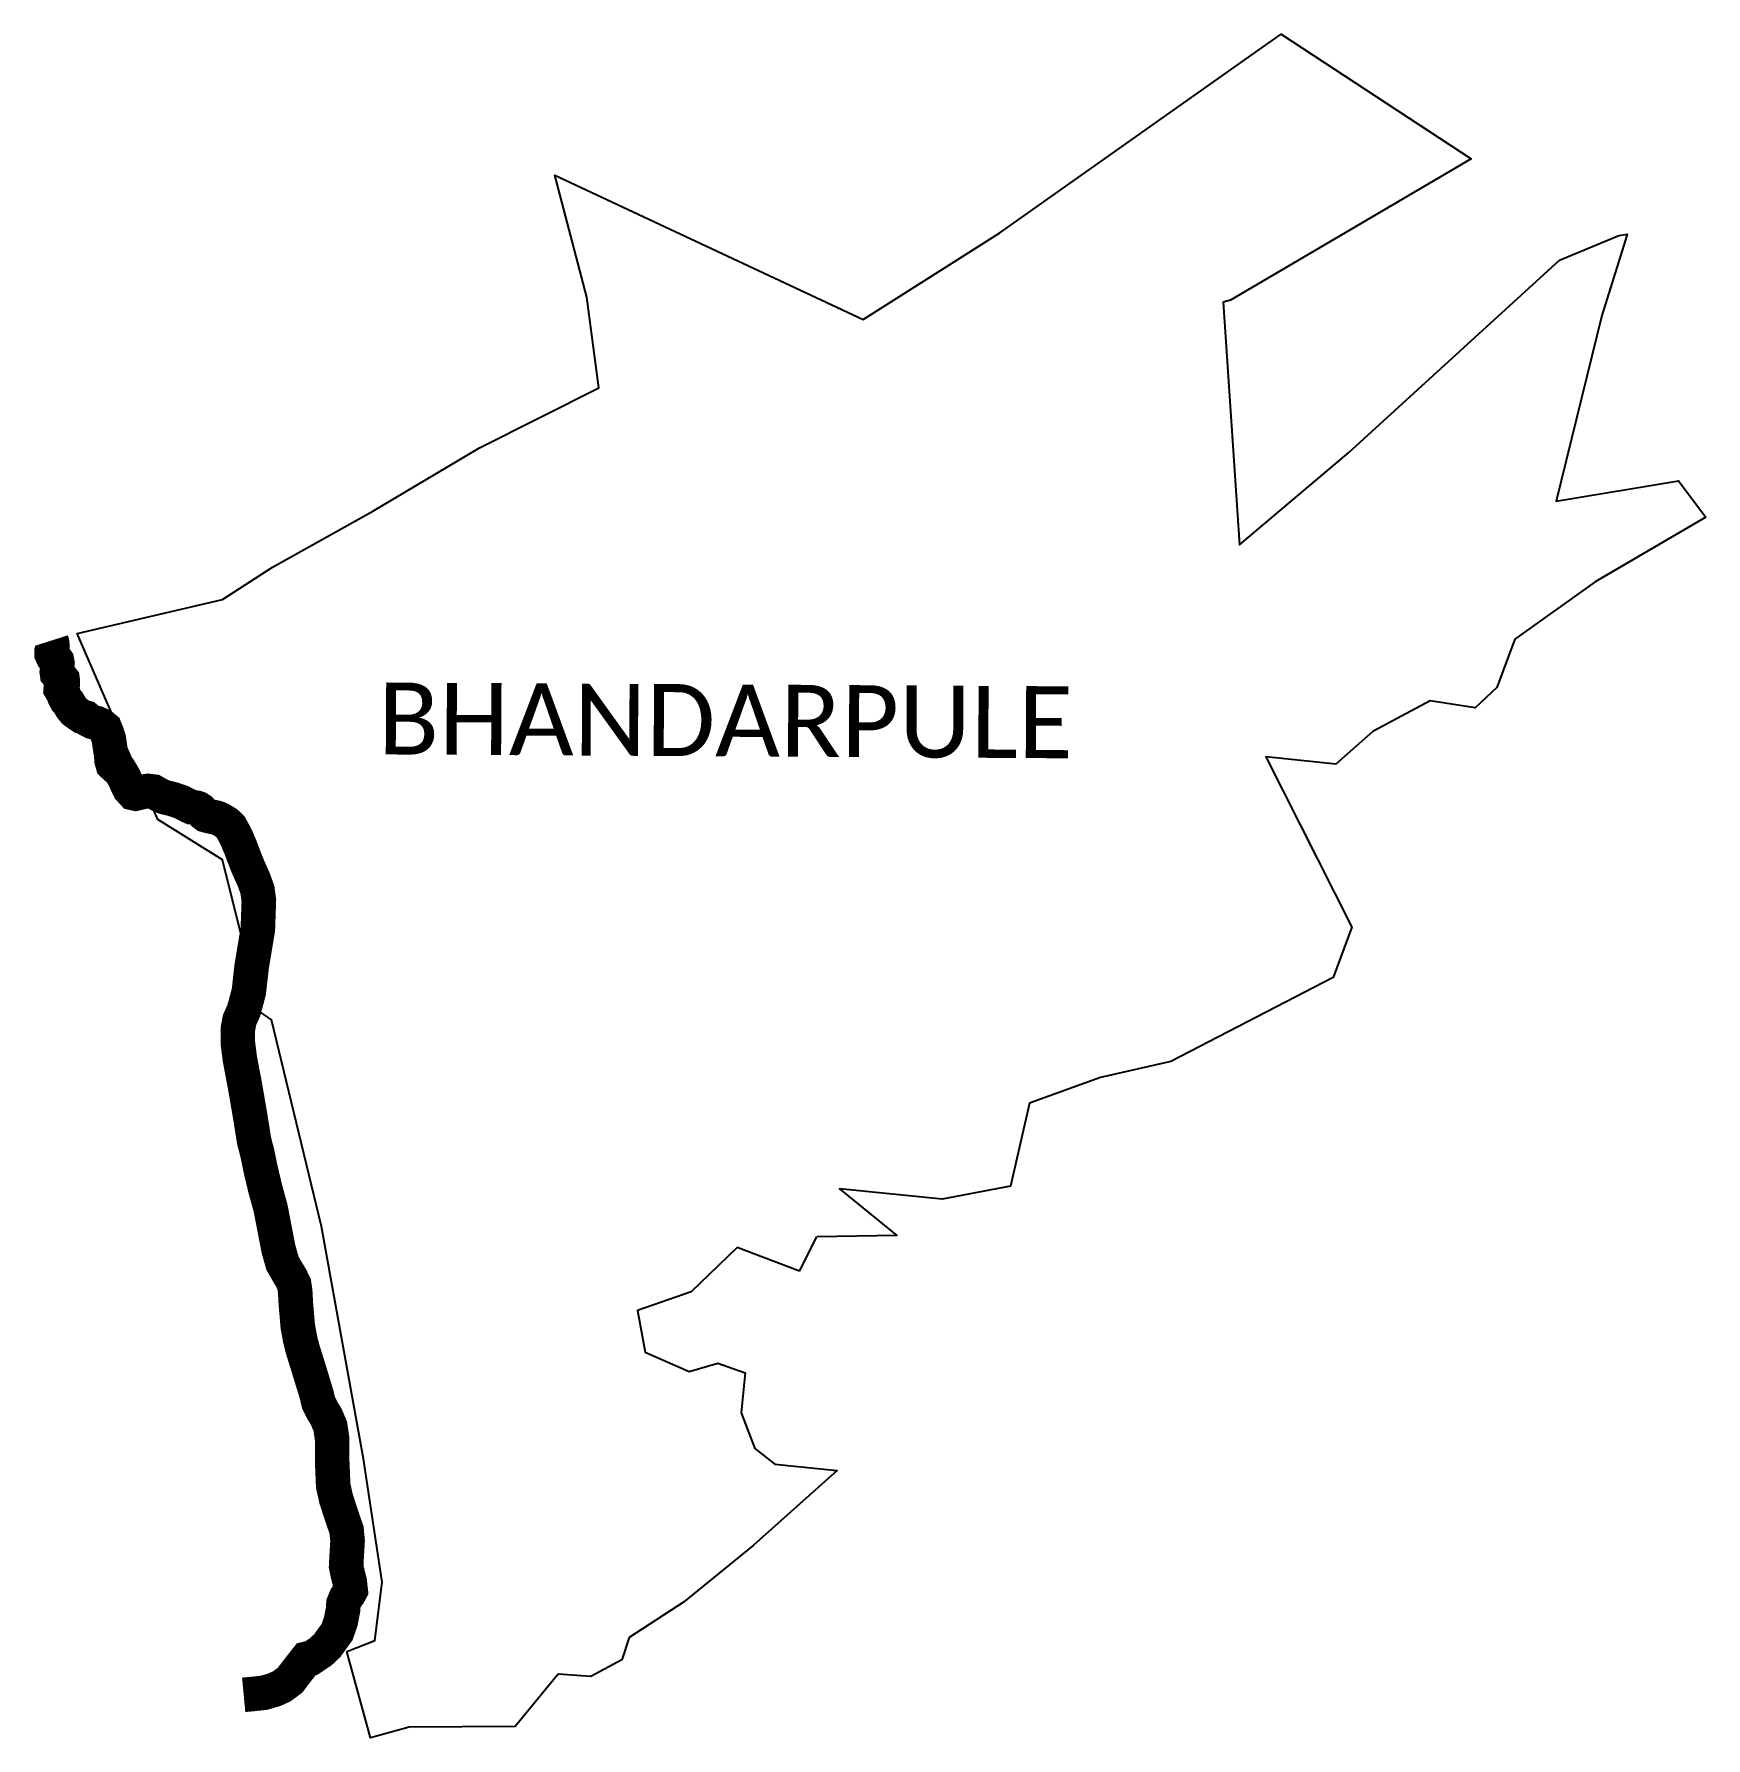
# Model space of a CAD drawing. Header units: metres. Extents: x 315762 to 318180, y 1893395 to 1895858.
import ezdxf

# ---------------------------------------------------------------- set-up
doc = ezdxf.new("R2010")
doc.units = ezdxf.units.M
for name, color, linetype in [('NATURALLY PROTECTED', 3, 'Continuous'), ('village', 3, 'Continuous'), ('VILLAGE NAME', 250, 'Continuous')]:
    doc.layers.add(name, color=color, linetype=linetype)
doc.styles.get("Standard").update_dxf_attribs({"font": 'calibri.ttf'})

msp = doc.modelspace()

# ---------------------------------------------------------------- linework, layer by layer
at = {"layer": 'NATURALLY PROTECTED', "color": 116, "true_color": 0x136734, "const_width": 50, "flags": 128}
for points in [[(315787.2911910255, 1894981.456601031), (315788.3492580735, 1894978.131239765), (315788.9676240128, 1894973.336404613), (315788.7611153125, 1894968.387204536), (315787.5765906898, 1894964.907979531), (315787.524383434, 1894962.278763977), (315788.7622754739, 1894959.54630435), (315791.548982765, 1894957.329062716), (315792.3738574045, 1894956.349747582), (315793.1998922051, 1894955.215566339), (315795.4181204903, 1894952.019009571), (315796.0376465907, 1894948.874074839), (315795.4714879072, 1894943.841176898), (315795.2649792069, 1894939.459318036), (315795.1106777624, 1894936.468748228), (315795.4714879072, 1894933.839532674), (315798.0505263369, 1894931.003828974), (315800.8882807225, 1894928.426235456), (315802.2294271124, 1894926.415481967), (315803.5195264078, 1894924.868825619), (315803.8292894582, 1894922.651583985), (315803.6749880136, 1894919.455027217), (315801.8709372901, 1894916.896478722), (315800.9938553951, 1894914.318384019), (315800.7873466948, 1894911.225071323), (315802.3361619461, 1894908.544233732), (315804.5543902311, 1894904.78033575), (315805.5857735709, 1894902.151120196), (315806.4628554659, 1894899.521904642), (315808.8875924511, 1894894.984678486), (315811.9318555369, 1894891.68537883), (315816.3346674311, 1894884.25581509), (315820.4602007898, 1894879.143729948), (315826.2354834272, 1894874.938789327), (315831.5165373778, 1894871.393407925), (315837.1270771196, 1894869.908898495), (315840.75722163, 1894866.858186509), (315846.5325042677, 1894863.807474523), (315852.7208043055, 1894862.076382162), (315859.5692360871, 1894858.942974681), (315864.8491298765, 1894854.490448759), (315867.6543997474, 1894847.317491646), (315870.3192901087, 1894839.513041663), (315872.0514108354, 1894827.475083523), (315873.7023202758, 1894816.674049514), (315874.4448234673, 1894808.098777281), (315876.0122012984, 1894802.492022724), (315879.9729917615, 1894798.616861712), (315882.6958901844, 1894796.390598751), (315886.3608395319, 1894793.781931774), (315889.6614982511, 1894788.340067022), (315893.1268998659, 1894781.991558935), (315897.5819190158, 1894772.097168261), (315900.1400745431, 1894766.985083119), (315905.7506142849, 1894760.883659147), (315909.133644452, 1894760.141905617), (315916.4784442711, 1894761.862011613)], [(315916.4784442711, 1894761.862011613), (315916.6404388369, 1894761.899949723), (315921.6738272621, 1894763.027727798), (315927.0372526605, 1894764.017066628), (315935.0412050343, 1894763.027727798), (315942.8639769265, 1894758.501674867), (315951.1415665829, 1894754.846732726), (315963.0385071867, 1894752.054192663), (315975.7397479982, 1894747.629248667), (315986.5810445779, 1894741.920968245), (315990.1836392665, 1894740.309097694), (315994.2721653329, 1894739.857363272), (315996.8861410142, 1894739.713629593), (315999.6676792399, 1894738.799894057), (316002.8346113162, 1894736.736289085), (316006.9566498929, 1894731.602943381), (316010.4084382923, 1894728.933603616), (316016.4239336112, 1894727.280666298), (316025.9079735847, 1894725.309461548), (316028.5722180278, 1894724.395726013), (316034.6212258571, 1894721.325985282), (316040.9550900095, 1894717.29117556), (316046.451141444, 1894712.065429635), (316049.9867111155, 1894705.700080962), (316055.4660062948, 1894694.940588367), (316061.0290827462, 1894681.809490058), (316064.6987024517, 1894671.840532701), (316071.3006666721, 1894655.105825708), (316080.1982377441, 1894635.075510773), (316085.2586265625, 1894620.81507641), (316087.3196458527, 1894605.435572681), (316085.8283392125, 1894563.362671296), (316076.9977931613, 1894510.786944601), (316072.8589983293, 1894473.785788772), (316065.7375902244, 1894446.969190817), (316059.3534573065, 1894432.523956008), (316056.8567754076, 1894418.807656287), (316056.8567754076, 1894400.204411458), (316059.8561449395, 1894376.498620999), (316067.3629468949, 1894336.889725552), (316074.2497674422, 1894296.89069583), (316080.5501190842, 1894257.579534433), (316085.0743077667, 1894240.208292573), (316089.9671340407, 1894216.502502115), (316096.3680232101, 1894189.552437171), (316104.2602190198, 1894160.71330101), (316108.2314513074, 1894140.169651504), (316115.7550095179, 1894101.187024231), (316121.5861860373, 1894080.807641789), (316127.802756411, 1894069.894148824), (316133.8350079851, 1894059.914924775), (316138.3424404086, 1894050.510635448), (316139.850503304, 1894040.305544189), (316140.7888535456, 1894022.800835341), (316143.6039042817, 1893989.639422096), (316147.1729864636, 1893970.225108645), (316150.557749846, 1893956.857876434), (316158.6510207066, 1893931.037147545), (316164.2978784302, 1893912.598169779), (316169.1907047042, 1893896.376797355), (316171.0674051949, 1893890.17003), (316173.5138183319, 1893879.62155698), (316179.546069906, 1893867.578727958), (316184.8242900306, 1893858.923907102), (316190.6051977882, 1893845.094673778), (316193.3197109969, 1893826.727562852), (316193.3197109969, 1893794.808419266), (316194.8277738923, 1893759.285667), (316199.0503499926, 1893740.230687748), (316209.0035650888, 1893709.820747801), (316214.1142226727, 1893695.365246299), (316215.6222855644, 1893679.410807853), (316214.1309789242, 1893654.596214722), (316213.5277537675, 1893642.553385702), (316215.9406543979, 1893631.116291476), (316218.6384113514, 1893620.880400143), (316220.1464742431, 1893607.626101536), (316217.7335736164, 1893603.108757316), (316213.2261411892, 1893597.390210203), (316209.6067902455, 1893588.663522507), (316209.0035650888, 1893579.62883407), (316205.6858267234, 1893562.770926778), (316200.2735565612, 1893547.411956434), (316193.2191734732, 1893537.833133352), (316186.2150591434, 1893528.007909675), (316177.3510005818, 1893519.6431), (316163.5438469806, 1893510.256800234), (316160.3098898874, 1893509.989866256), (316156.4391951272, 1893509.024797264), (316153.5906318845, 1893505.421188581), (316141.2652603657, 1893489.739446216), (316132.4956442052, 1893478.137611092), (316120.1289100395, 1893468.912540802), (316108.9699673214, 1893463.997874535), (316094.5289826253, 1893459.835179062), (316077.856209387, 1893458.049248423), (316065.3581935437, 1893456.867580031)]]:
    msp.add_lwpolyline(points, dxfattribs=at)
at = {"layer": 'village', "flags": 128}
msp.add_lwpolyline([(316868.9312123248, 1894069.774463395), (316894.0707610119, 1894119.14497137)], dxfattribs=at)
at = {"layer": 'village', "color": 3, "true_color": 0x00ff00}
for points in [[(316868.9312123248, 1894069.774463395, 0), (316778.9266030942, 1894103.696264999, 0), (316712.5306184153, 1894039.794899982, 0), (316634.8075975364, 1894012.490691922, 0), (316645.8065401654, 1893952.467359947, 0), (316709.4721057719, 1893924.26915293, 0), (316750.9957212091, 1893936.41191512, 0), (316790.688545283, 1893922.458590251, 0), (316784.6984619905, 1893864.61768485, 0), (316804.3469003626, 1893812.87545884, 0), (316833.2349923512, 1893790.539055005, 0), (316923.4544518299, 1893781.487635346, 0), (316801.957923674, 1893672.643051472, 0), (316701.55903177, 1893591.062919713, 0), (316622.9650973286, 1893539.560990263, 0), (316611.9432436721, 1893507.57667382, 0), (316567.2818577178, 1893483.570688246, 0), (316520.2375127129, 1893486.703468458, 0), (316458.0329428572, 1893411.274182461, 0), (316304.6524167384, 1893410.248656366, 0), (316248.6166345142, 1893394.576478323, 0), (316214.5745951728, 1893519.360999916, 0), (316255.2517422101, 1893535.558508629, 0), (316265.658143289, 1893619.951094602, 0), (316238.7650082498, 1893798.323346507, 0), (316177.7965418369, 1894133.908016532, 0), (316105.4208429853, 1894433.019229258, 0), (316089.5104755787, 1894444.279694563, 0), (316034.5391139539, 1894664.150688116, 0), (315941.3582625337, 1894722.546182331, 0), (315824.4890363315, 1894991.422708435, 0), (316034.7418945519, 1895040.709023693, 0), (316107.1885682259, 1895087.500465694, 0), (316252.0467858532, 1895168.357244794, 0), (316406.3269872288, 1895260.085647118, 0), (316579.0574270788, 1895347.095961498, 0), (316561.4724446911, 1895478.039233457, 0), (316515.5355087515, 1895654.570705916, 0), (316960.9989711656, 1895445.748478028, 0), (317158.9340194997, 1895571.119464915, 0), (317529.8860163937, 1895833.144553107, 0), (317565.6868920143, 1895858.454517923, 0), (317840.362104055, 1895677.937345244, 0), (317492.359959643, 1895473.522517762, 0), (317481.7314257598, 1895470.57715005, 0), (317505.218773349, 1895119.981731105, 0), (317663.5649799183, 1895253.530882496, 0), (317967.9533953008, 1895531.303365917, 0), (318054.0682969709, 1895567.29813307, 0), (318065.9005584121, 1895569.123220351, 0), (318063.3581241416, 1895560.933425485, 0), (318029.3537560264, 1895451.39957787, 0), (317963.1296829346, 1895182.994354303, 0), (318140.309917395, 1895212.4717755, 0), (318179.7590498911, 1895159.90115662, 0)], [(318179.7590498911, 1895159.90115662, 0), (318019.6618652237, 1895066.225819449, 0), (317903.5787351077, 1894983.425692762, 0), (317877.3729661155, 1894913.617246843, 0), (317845.8520625767, 1894884.017437411, 0), (317780.9486752432, 1894894.16641135, 0), (317697.9579314218, 1894849.857171254, 0), (317644.7153704704, 1894802.719841818, 0), (317543.5808804644, 1894813.087569996, 0), (317667.9498928601, 1894567.205067211, 0), (317640.9834179881, 1894494.160925403, 0), (317406.0656482748, 1894372.520843501, 0), (317304.5111728994, 1894349.459571001, 0), (317201.788661366, 1894312.446709654, 0), (317174.2994000758, 1894192.301182168, 0), (317075.5487118097, 1894173.886584977, 0), (316926.8203663614, 1894188.702980188, 0), (317009.6492609228, 1894120.880740955, 0), (316894.0707610119, 1894119.14497137, 0)]]:
    msp.add_polyline3d(points, dxfattribs=at)

# ---------------------------------------------------------------- texts
at = {"layer": 'VILLAGE NAME', "insert": (316260.0439461873, 1894920.870142192), "char_height": 104.0416438457374, "attachment_point": 1, "rotation": 359.6761928570305}
msp.add_mtext_dynamic_manual_height_columns('BHANDARPULE', width=1198.799575761546, gutter_width=520.2082192286867, heights=[105.8158874311012], dxfattribs=at)

doc.saveas('drawing.dxf')
